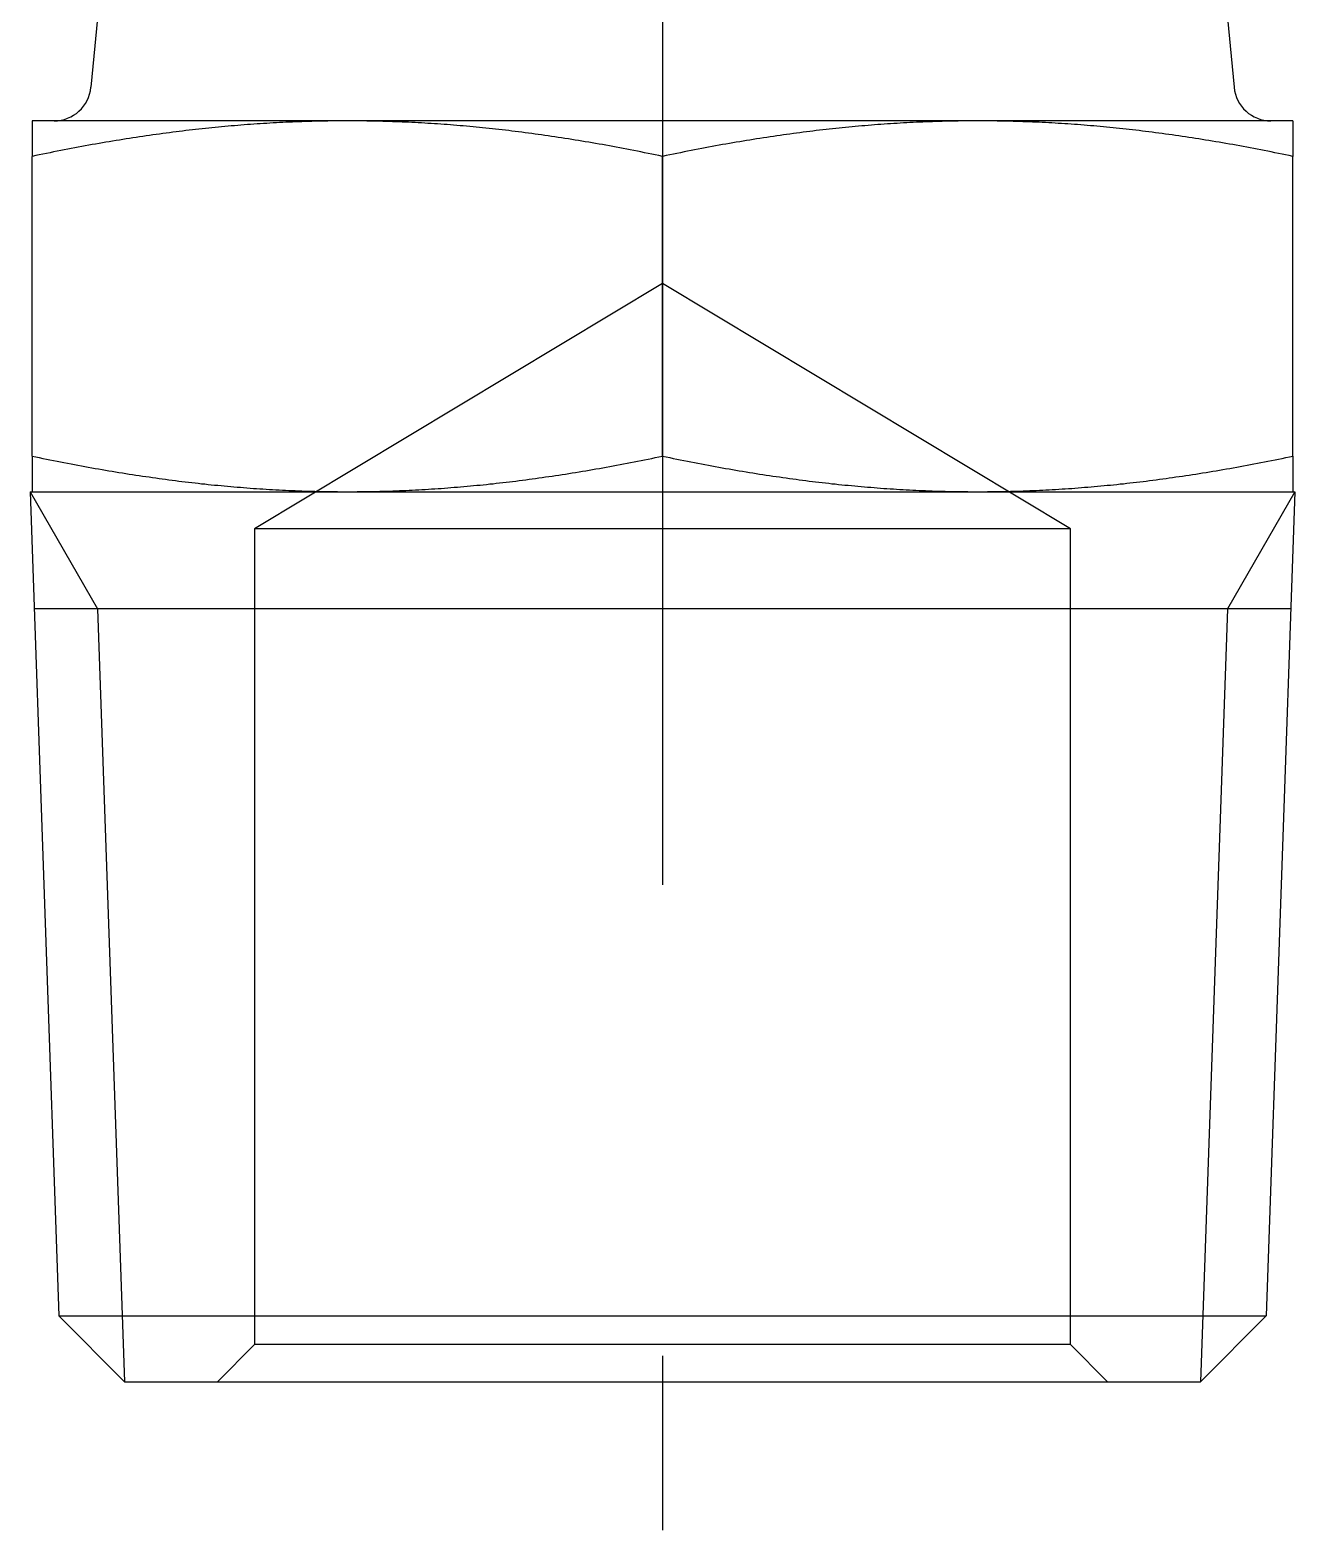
# Model space of a CAD drawing. Extents: x -42 to 69, y -46 to 10.
# Drawn here: x 48.74 to 65.79, y -30.3 to -10.07 of the extents above; entities that cross this region are included whole.
import ezdxf

# ---------------------------------------------------------------- set-up
doc = ezdxf.new("R2010")
doc.units = 0
doc.linetypes.add('CENTER', pattern=[50.8, 31.75, -6.35, 6.35, -6.35])
doc.linetypes.add('DASHED', pattern=[19.05, 12.7, -6.35])
doc.layers.get('0').update_dxf_attribs({"linetype": 'CONTINUOUS'})
doc.layers.add('CENTER', color=1, linetype='CENTER')

msp = doc.modelspace()

# ---------------------------------------------------------------- linework, layer by layer
at = {"color": 7, "linetype": 'CONTINUOUS'}
for p, q in [((49.764, -8.7), (49.557, -10.848)), ((64.764, -8.7), (64.97, -10.848)), ((53.014, -11.3), (48.764, -11.3)), ((48.764, -11.3), (48.764, -11.779)), ((61.514, -11.3), (53.014, -11.3)), ((65.764, -11.3), (61.514, -11.3)), ((65.764, -11.3), (65.764, -11.779)), ((48.764, -15.821), (48.764, -11.779)), ((57.264, -15.821), (57.264, -11.779)), ((65.764, -15.821), (65.764, -11.779)), ((48.764, -15.821), (48.764, -16.3)), ((65.764, -15.821), (65.764, -16.3)), ((48.736, -16.3), (53.014, -16.3)), ((48.736, -16.3), (49.124, -27.413)), ((53.014, -16.3), (61.514, -16.3)), ((61.514, -16.3), (65.792, -16.3)), ((65.792, -16.3), (65.404, -27.413)), ((65.737, -17.878), (48.791, -17.878)), ((49.124, -27.413), (65.404, -27.413)), ((50.011, -28.3), (49.124, -27.413)), ((64.517, -28.3), (65.404, -27.413)), ((50.011, -28.3), (64.517, -28.3))]:
    msp.add_line(p, q, dxfattribs=at)
at = {"color": 3, "linetype": 'DASHED'}
for p, q in [((57.264, -13.495), (51.764, -16.8)), ((62.764, -16.8), (57.264, -13.495)), ((62.764, -16.8), (51.764, -16.8)), ((51.764, -16.8), (51.764, -27.8)), ((62.764, -27.8), (62.764, -16.8)), ((51.764, -27.8), (51.264, -28.3)), ((62.764, -27.8), (51.764, -27.8)), ((63.264, -28.3), (62.764, -27.8))]:
    msp.add_line(p, q, dxfattribs=at)
at = {"color": 3, "linetype": 'CONTINUOUS'}
for p, q in [((48.736, -16.3), (49.647, -17.878)), ((65.792, -16.3), (64.881, -17.878)), ((49.647, -17.878), (50.011, -28.3)), ((64.881, -17.878), (64.517, -28.3))]:
    msp.add_line(p, q, dxfattribs=at)
at = {"color": 7}
for points in [[(53.014, -11.3, 0), (52.97, -11.3, 0), (52.926, -11.3, 0), (52.882, -11.3, 0), (52.839, -11.301, 0), (52.795, -11.301, 0), (52.751, -11.302, 0), (52.708, -11.303, 0), (52.664, -11.303, 0), (52.621, -11.304, 0), (52.577, -11.305, 0), (52.534, -11.307, 0), (52.49, -11.308, 0), (52.447, -11.309, 0), (52.403, -11.311, 0), (52.36, -11.312, 0), (52.317, -11.314, 0), (52.273, -11.316, 0), (52.23, -11.318, 0), (52.187, -11.319, 0), (52.143, -11.322, 0), (52.1, -11.324, 0), (52.057, -11.326, 0), (52.014, -11.328, 0), (51.97, -11.331, 0), (51.927, -11.334, 0), (51.884, -11.336, 0), (51.84, -11.339, 0), (51.797, -11.342, 0), (51.754, -11.345, 0), (51.71, -11.348, 0), (51.667, -11.351, 0), (51.623, -11.355, 0), (51.58, -11.358, 0), (51.537, -11.362, 0), (51.493, -11.365, 0), (51.45, -11.369, 0), (51.406, -11.373, 0), (51.363, -11.377, 0), (51.319, -11.381, 0), (51.276, -11.385, 0), (51.232, -11.389, 0), (51.188, -11.394, 0), (51.145, -11.398, 0), (51.101, -11.403, 0), (51.057, -11.407, 0), (51.013, -11.412, 0), (50.969, -11.417, 0), (50.926, -11.422, 0), (50.882, -11.427, 0), (50.837, -11.432, 0), (50.793, -11.438, 0), (50.749, -11.443, 0), (50.705, -11.449, 0), (50.661, -11.454, 0), (50.617, -11.46, 0), (50.572, -11.466, 0), (50.528, -11.472, 0), (50.483, -11.478, 0), (50.438, -11.484, 0), (50.394, -11.49, 0), (50.349, -11.496, 0), (50.304, -11.503, 0), (50.259, -11.509, 0), (50.214, -11.516, 0), (50.169, -11.523, 0), (50.124, -11.53, 0), (50.078, -11.537, 0), (50.033, -11.544, 0), (49.988, -11.551, 0), (49.942, -11.559, 0), (49.896, -11.566, 0), (49.85, -11.574, 0), (49.805, -11.581, 0), (49.759, -11.589, 0), (49.712, -11.597, 0), (49.666, -11.605, 0), (49.62, -11.613, 0), (49.574, -11.621, 0), (49.527, -11.63, 0), (49.48, -11.638, 0), (49.434, -11.646, 0), (49.386, -11.655, 0), (49.34, -11.664, 0), (49.292, -11.673, 0), (49.245, -11.682, 0), (49.197, -11.691, 0), (49.15, -11.7, 0), (49.102, -11.71, 0), (49.054, -11.719, 0), (49.006, -11.729, 0), (48.958, -11.739, 0), (48.91, -11.748, 0), (48.861, -11.758, 0), (48.813, -11.768, 0), (48.764, -11.779, 0)], [(57.264, -11.779, 0), (57.215, -11.768, 0), (57.166, -11.758, 0), (57.118, -11.748, 0), (57.07, -11.739, 0), (57.022, -11.729, 0), (56.973, -11.719, 0), (56.926, -11.71, 0), (56.878, -11.7, 0), (56.83, -11.691, 0), (56.783, -11.682, 0), (56.735, -11.673, 0), (56.688, -11.664, 0), (56.641, -11.655, 0), (56.594, -11.646, 0), (56.547, -11.638, 0), (56.501, -11.63, 0), (56.454, -11.621, 0), (56.408, -11.613, 0), (56.361, -11.605, 0), (56.315, -11.597, 0), (56.269, -11.589, 0), (56.223, -11.581, 0), (56.177, -11.574, 0), (56.131, -11.566, 0), (56.086, -11.559, 0), (56.04, -11.551, 0), (55.995, -11.544, 0), (55.949, -11.537, 0), (55.904, -11.53, 0), (55.859, -11.523, 0), (55.814, -11.516, 0), (55.769, -11.509, 0), (55.724, -11.503, 0), (55.679, -11.496, 0), (55.634, -11.49, 0), (55.589, -11.484, 0), (55.545, -11.478, 0), (55.5, -11.472, 0), (55.456, -11.466, 0), (55.411, -11.46, 0), (55.367, -11.454, 0), (55.323, -11.449, 0), (55.278, -11.443, 0), (55.234, -11.438, 0), (55.19, -11.432, 0), (55.146, -11.427, 0), (55.102, -11.422, 0), (55.058, -11.417, 0), (55.014, -11.412, 0), (54.971, -11.407, 0), (54.927, -11.403, 0), (54.883, -11.398, 0), (54.839, -11.394, 0), (54.796, -11.389, 0), (54.752, -11.385, 0), (54.709, -11.381, 0), (54.665, -11.377, 0), (54.621, -11.373, 0), (54.578, -11.369, 0), (54.534, -11.365, 0), (54.491, -11.362, 0), (54.448, -11.358, 0), (54.404, -11.355, 0), (54.361, -11.351, 0), (54.318, -11.348, 0), (54.274, -11.345, 0), (54.231, -11.342, 0), (54.188, -11.339, 0), (54.144, -11.336, 0), (54.101, -11.334, 0), (54.058, -11.331, 0), (54.014, -11.328, 0), (53.971, -11.326, 0), (53.928, -11.324, 0), (53.884, -11.322, 0), (53.841, -11.319, 0), (53.798, -11.318, 0), (53.754, -11.316, 0), (53.711, -11.314, 0), (53.668, -11.312, 0), (53.624, -11.311, 0), (53.581, -11.309, 0), (53.538, -11.308, 0), (53.494, -11.307, 0), (53.451, -11.305, 0), (53.407, -11.304, 0), (53.364, -11.303, 0), (53.32, -11.303, 0), (53.276, -11.302, 0), (53.233, -11.301, 0), (53.189, -11.301, 0), (53.145, -11.3, 0), (53.102, -11.3, 0), (53.058, -11.3, 0), (53.014, -11.3, 0)], [(61.514, -11.3, 0), (61.47, -11.3, 0), (61.426, -11.3, 0), (61.382, -11.3, 0), (61.339, -11.301, 0), (61.295, -11.301, 0), (61.251, -11.302, 0), (61.208, -11.303, 0), (61.164, -11.303, 0), (61.121, -11.304, 0), (61.077, -11.305, 0), (61.034, -11.307, 0), (60.99, -11.308, 0), (60.947, -11.309, 0), (60.903, -11.311, 0), (60.86, -11.312, 0), (60.817, -11.314, 0), (60.773, -11.316, 0), (60.73, -11.318, 0), (60.687, -11.319, 0), (60.643, -11.322, 0), (60.6, -11.324, 0), (60.557, -11.326, 0), (60.514, -11.328, 0), (60.47, -11.331, 0), (60.427, -11.334, 0), (60.384, -11.336, 0), (60.34, -11.339, 0), (60.297, -11.342, 0), (60.254, -11.345, 0), (60.21, -11.348, 0), (60.167, -11.351, 0), (60.123, -11.355, 0), (60.08, -11.358, 0), (60.037, -11.362, 0), (59.993, -11.365, 0), (59.95, -11.369, 0), (59.906, -11.373, 0), (59.863, -11.377, 0), (59.819, -11.381, 0), (59.776, -11.385, 0), (59.732, -11.389, 0), (59.688, -11.394, 0), (59.645, -11.398, 0), (59.601, -11.403, 0), (59.557, -11.407, 0), (59.513, -11.412, 0), (59.469, -11.417, 0), (59.426, -11.422, 0), (59.382, -11.427, 0), (59.337, -11.432, 0), (59.293, -11.438, 0), (59.249, -11.443, 0), (59.205, -11.449, 0), (59.161, -11.454, 0), (59.117, -11.46, 0), (59.072, -11.466, 0), (59.028, -11.472, 0), (58.983, -11.478, 0), (58.938, -11.484, 0), (58.894, -11.49, 0), (58.849, -11.496, 0), (58.804, -11.503, 0), (58.759, -11.509, 0), (58.714, -11.516, 0), (58.669, -11.523, 0), (58.624, -11.53, 0), (58.578, -11.537, 0), (58.533, -11.544, 0), (58.488, -11.551, 0), (58.442, -11.559, 0), (58.396, -11.566, 0), (58.35, -11.574, 0), (58.305, -11.581, 0), (58.259, -11.589, 0), (58.212, -11.597, 0), (58.166, -11.605, 0), (58.12, -11.613, 0), (58.074, -11.621, 0), (58.027, -11.63, 0), (57.98, -11.638, 0), (57.934, -11.646, 0), (57.886, -11.655, 0), (57.84, -11.664, 0), (57.792, -11.673, 0), (57.745, -11.682, 0), (57.697, -11.691, 0), (57.65, -11.7, 0), (57.602, -11.71, 0), (57.554, -11.719, 0), (57.506, -11.729, 0), (57.458, -11.739, 0), (57.41, -11.748, 0), (57.361, -11.758, 0), (57.313, -11.768, 0), (57.264, -11.779, 0)], [(65.764, -11.779, 0), (65.715, -11.768, 0), (65.666, -11.758, 0), (65.618, -11.748, 0), (65.57, -11.739, 0), (65.522, -11.729, 0), (65.473, -11.719, 0), (65.426, -11.71, 0), (65.378, -11.7, 0), (65.33, -11.691, 0), (65.283, -11.682, 0), (65.235, -11.673, 0), (65.188, -11.664, 0), (65.141, -11.655, 0), (65.094, -11.646, 0), (65.047, -11.638, 0), (65.001, -11.63, 0), (64.954, -11.621, 0), (64.908, -11.613, 0), (64.861, -11.605, 0), (64.815, -11.597, 0), (64.769, -11.589, 0), (64.723, -11.581, 0), (64.677, -11.574, 0), (64.631, -11.566, 0), (64.586, -11.559, 0), (64.54, -11.551, 0), (64.495, -11.544, 0), (64.449, -11.537, 0), (64.404, -11.53, 0), (64.359, -11.523, 0), (64.314, -11.516, 0), (64.269, -11.509, 0), (64.224, -11.503, 0), (64.179, -11.496, 0), (64.134, -11.49, 0), (64.089, -11.484, 0), (64.045, -11.478, 0), (64, -11.472, 0), (63.956, -11.466, 0), (63.911, -11.46, 0), (63.867, -11.454, 0), (63.823, -11.449, 0), (63.778, -11.443, 0), (63.734, -11.438, 0), (63.69, -11.432, 0), (63.646, -11.427, 0), (63.602, -11.422, 0), (63.558, -11.417, 0), (63.514, -11.412, 0), (63.471, -11.407, 0), (63.427, -11.403, 0), (63.383, -11.398, 0), (63.339, -11.394, 0), (63.296, -11.389, 0), (63.252, -11.385, 0), (63.209, -11.381, 0), (63.165, -11.377, 0), (63.121, -11.373, 0), (63.078, -11.369, 0), (63.034, -11.365, 0), (62.991, -11.362, 0), (62.948, -11.358, 0), (62.904, -11.355, 0), (62.861, -11.351, 0), (62.818, -11.348, 0), (62.774, -11.345, 0), (62.731, -11.342, 0), (62.688, -11.339, 0), (62.644, -11.336, 0), (62.601, -11.334, 0), (62.558, -11.331, 0), (62.514, -11.328, 0), (62.471, -11.326, 0), (62.428, -11.324, 0), (62.384, -11.322, 0), (62.341, -11.319, 0), (62.298, -11.318, 0), (62.254, -11.316, 0), (62.211, -11.314, 0), (62.168, -11.312, 0), (62.124, -11.311, 0), (62.081, -11.309, 0), (62.038, -11.308, 0), (61.994, -11.307, 0), (61.951, -11.305, 0), (61.907, -11.304, 0), (61.864, -11.303, 0), (61.82, -11.303, 0), (61.776, -11.302, 0), (61.733, -11.301, 0), (61.689, -11.301, 0), (61.645, -11.3, 0), (61.602, -11.3, 0), (61.558, -11.3, 0), (61.514, -11.3, 0)], [(48.764, -15.821, 0), (48.812, -15.832, 0), (48.861, -15.841, 0), (48.909, -15.851, 0), (48.957, -15.861, 0), (49.004, -15.871, 0), (49.052, -15.88, 0), (49.1, -15.89, 0), (49.147, -15.899, 0), (49.194, -15.908, 0), (49.242, -15.917, 0), (49.289, -15.926, 0), (49.336, -15.935, 0), (49.382, -15.944, 0), (49.429, -15.953, 0), (49.476, -15.961, 0), (49.522, -15.97, 0), (49.568, -15.978, 0), (49.615, -15.986, 0), (49.661, -15.994, 0), (49.707, -16.002, 0), (49.753, -16.01, 0), (49.798, -16.018, 0), (49.844, -16.025, 0), (49.89, -16.033, 0), (49.935, -16.04, 0), (49.981, -16.048, 0), (50.026, -16.055, 0), (50.071, -16.062, 0), (50.116, -16.069, 0), (50.161, -16.076, 0), (50.206, -16.083, 0), (50.251, -16.089, 0), (50.296, -16.096, 0), (50.341, -16.102, 0), (50.386, -16.109, 0), (50.43, -16.115, 0), (50.475, -16.121, 0), (50.519, -16.127, 0), (50.564, -16.133, 0), (50.608, -16.139, 0), (50.653, -16.145, 0), (50.697, -16.15, 0), (50.741, -16.156, 0), (50.785, -16.161, 0), (50.829, -16.167, 0), (50.873, -16.172, 0), (50.917, -16.177, 0), (50.961, -16.182, 0), (51.005, -16.187, 0), (51.049, -16.192, 0), (51.093, -16.196, 0), (51.136, -16.201, 0), (51.18, -16.206, 0), (51.224, -16.21, 0), (51.268, -16.214, 0), (51.311, -16.218, 0), (51.355, -16.222, 0), (51.398, -16.226, 0), (51.442, -16.23, 0), (51.486, -16.234, 0), (51.529, -16.238, 0), (51.573, -16.241, 0), (51.616, -16.245, 0), (51.66, -16.248, 0), (51.703, -16.251, 0), (51.747, -16.255, 0), (51.79, -16.258, 0), (51.834, -16.261, 0), (51.877, -16.263, 0), (51.92, -16.266, 0), (51.964, -16.269, 0), (52.007, -16.271, 0), (52.051, -16.274, 0), (52.094, -16.276, 0), (52.138, -16.278, 0), (52.181, -16.28, 0), (52.225, -16.282, 0), (52.269, -16.284, 0), (52.312, -16.286, 0), (52.356, -16.288, 0), (52.399, -16.289, 0), (52.443, -16.291, 0), (52.487, -16.292, 0), (52.53, -16.293, 0), (52.574, -16.294, 0), (52.618, -16.296, 0), (52.662, -16.297, 0), (52.706, -16.297, 0), (52.749, -16.298, 0), (52.793, -16.299, 0), (52.837, -16.299, 0), (52.881, -16.299, 0), (52.925, -16.3, 0), (52.97, -16.3, 0), (53.014, -16.3, 0)], [(53.014, -16.3, 0), (53.058, -16.3, 0), (53.102, -16.3, 0), (53.146, -16.299, 0), (53.19, -16.299, 0), (53.234, -16.299, 0), (53.278, -16.298, 0), (53.322, -16.297, 0), (53.366, -16.297, 0), (53.41, -16.296, 0), (53.454, -16.294, 0), (53.498, -16.293, 0), (53.541, -16.292, 0), (53.585, -16.291, 0), (53.629, -16.289, 0), (53.672, -16.288, 0), (53.716, -16.286, 0), (53.759, -16.284, 0), (53.803, -16.282, 0), (53.846, -16.28, 0), (53.89, -16.278, 0), (53.933, -16.276, 0), (53.977, -16.274, 0), (54.02, -16.271, 0), (54.064, -16.269, 0), (54.107, -16.266, 0), (54.151, -16.263, 0), (54.194, -16.261, 0), (54.238, -16.258, 0), (54.281, -16.255, 0), (54.325, -16.251, 0), (54.368, -16.248, 0), (54.412, -16.245, 0), (54.455, -16.241, 0), (54.499, -16.238, 0), (54.542, -16.234, 0), (54.586, -16.23, 0), (54.629, -16.226, 0), (54.673, -16.222, 0), (54.717, -16.218, 0), (54.76, -16.214, 0), (54.804, -16.21, 0), (54.847, -16.206, 0), (54.891, -16.201, 0), (54.935, -16.196, 0), (54.979, -16.192, 0), (55.023, -16.187, 0), (55.067, -16.182, 0), (55.111, -16.177, 0), (55.154, -16.172, 0), (55.199, -16.167, 0), (55.243, -16.161, 0), (55.287, -16.156, 0), (55.331, -16.15, 0), (55.375, -16.145, 0), (55.419, -16.139, 0), (55.464, -16.133, 0), (55.508, -16.127, 0), (55.553, -16.121, 0), (55.597, -16.115, 0), (55.642, -16.109, 0), (55.687, -16.102, 0), (55.731, -16.096, 0), (55.776, -16.089, 0), (55.821, -16.083, 0), (55.866, -16.076, 0), (55.911, -16.069, 0), (55.956, -16.062, 0), (56.002, -16.055, 0), (56.047, -16.048, 0), (56.093, -16.04, 0), (56.138, -16.033, 0), (56.184, -16.025, 0), (56.229, -16.018, 0), (56.275, -16.01, 0), (56.321, -16.002, 0), (56.367, -15.994, 0), (56.413, -15.986, 0), (56.459, -15.978, 0), (56.506, -15.97, 0), (56.552, -15.961, 0), (56.599, -15.953, 0), (56.645, -15.944, 0), (56.692, -15.935, 0), (56.739, -15.926, 0), (56.786, -15.917, 0), (56.833, -15.908, 0), (56.881, -15.899, 0), (56.928, -15.89, 0), (56.976, -15.88, 0), (57.023, -15.871, 0), (57.071, -15.861, 0), (57.119, -15.851, 0), (57.167, -15.841, 0), (57.215, -15.832, 0), (57.264, -15.821, 0)], [(57.264, -15.821, 0), (57.312, -15.832, 0), (57.361, -15.841, 0), (57.409, -15.851, 0), (57.457, -15.861, 0), (57.504, -15.871, 0), (57.552, -15.88, 0), (57.6, -15.89, 0), (57.647, -15.899, 0), (57.694, -15.908, 0), (57.742, -15.917, 0), (57.789, -15.926, 0), (57.836, -15.935, 0), (57.882, -15.944, 0), (57.929, -15.953, 0), (57.976, -15.961, 0), (58.022, -15.97, 0), (58.068, -15.978, 0), (58.115, -15.986, 0), (58.161, -15.994, 0), (58.207, -16.002, 0), (58.253, -16.01, 0), (58.298, -16.018, 0), (58.344, -16.025, 0), (58.39, -16.033, 0), (58.435, -16.04, 0), (58.481, -16.048, 0), (58.526, -16.055, 0), (58.571, -16.062, 0), (58.616, -16.069, 0), (58.661, -16.076, 0), (58.706, -16.083, 0), (58.751, -16.089, 0), (58.796, -16.096, 0), (58.841, -16.102, 0), (58.886, -16.109, 0), (58.93, -16.115, 0), (58.975, -16.121, 0), (59.019, -16.127, 0), (59.064, -16.133, 0), (59.108, -16.139, 0), (59.153, -16.145, 0), (59.197, -16.15, 0), (59.241, -16.156, 0), (59.285, -16.161, 0), (59.329, -16.167, 0), (59.373, -16.172, 0), (59.417, -16.177, 0), (59.461, -16.182, 0), (59.505, -16.187, 0), (59.549, -16.192, 0), (59.593, -16.196, 0), (59.636, -16.201, 0), (59.68, -16.206, 0), (59.724, -16.21, 0), (59.768, -16.214, 0), (59.811, -16.218, 0), (59.855, -16.222, 0), (59.898, -16.226, 0), (59.942, -16.23, 0), (59.986, -16.234, 0), (60.029, -16.238, 0), (60.073, -16.241, 0), (60.116, -16.245, 0), (60.16, -16.248, 0), (60.203, -16.251, 0), (60.247, -16.255, 0), (60.29, -16.258, 0), (60.334, -16.261, 0), (60.377, -16.263, 0), (60.42, -16.266, 0), (60.464, -16.269, 0), (60.507, -16.271, 0), (60.551, -16.274, 0), (60.594, -16.276, 0), (60.638, -16.278, 0), (60.681, -16.28, 0), (60.725, -16.282, 0), (60.769, -16.284, 0), (60.812, -16.286, 0), (60.856, -16.288, 0), (60.899, -16.289, 0), (60.943, -16.291, 0), (60.987, -16.292, 0), (61.03, -16.293, 0), (61.074, -16.294, 0), (61.118, -16.296, 0), (61.162, -16.297, 0), (61.206, -16.297, 0), (61.249, -16.298, 0), (61.293, -16.299, 0), (61.337, -16.299, 0), (61.381, -16.299, 0), (61.425, -16.3, 0), (61.47, -16.3, 0), (61.514, -16.3, 0)], [(61.514, -16.3, 0), (61.558, -16.3, 0), (61.602, -16.3, 0), (61.646, -16.299, 0), (61.69, -16.299, 0), (61.734, -16.299, 0), (61.778, -16.298, 0), (61.822, -16.297, 0), (61.866, -16.297, 0), (61.91, -16.296, 0), (61.954, -16.294, 0), (61.998, -16.293, 0), (62.041, -16.292, 0), (62.085, -16.291, 0), (62.129, -16.289, 0), (62.172, -16.288, 0), (62.216, -16.286, 0), (62.259, -16.284, 0), (62.303, -16.282, 0), (62.346, -16.28, 0), (62.39, -16.278, 0), (62.433, -16.276, 0), (62.477, -16.274, 0), (62.52, -16.271, 0), (62.564, -16.269, 0), (62.607, -16.266, 0), (62.651, -16.263, 0), (62.694, -16.261, 0), (62.738, -16.258, 0), (62.781, -16.255, 0), (62.825, -16.251, 0), (62.868, -16.248, 0), (62.912, -16.245, 0), (62.955, -16.241, 0), (62.999, -16.238, 0), (63.042, -16.234, 0), (63.086, -16.23, 0), (63.129, -16.226, 0), (63.173, -16.222, 0), (63.217, -16.218, 0), (63.26, -16.214, 0), (63.304, -16.21, 0), (63.347, -16.206, 0), (63.391, -16.201, 0), (63.435, -16.196, 0), (63.479, -16.192, 0), (63.523, -16.187, 0), (63.567, -16.182, 0), (63.611, -16.177, 0), (63.654, -16.172, 0), (63.699, -16.167, 0), (63.743, -16.161, 0), (63.787, -16.156, 0), (63.831, -16.15, 0), (63.875, -16.145, 0), (63.919, -16.139, 0), (63.964, -16.133, 0), (64.008, -16.127, 0), (64.053, -16.121, 0), (64.097, -16.115, 0), (64.142, -16.109, 0), (64.187, -16.102, 0), (64.231, -16.096, 0), (64.276, -16.089, 0), (64.321, -16.083, 0), (64.366, -16.076, 0), (64.411, -16.069, 0), (64.456, -16.062, 0), (64.502, -16.055, 0), (64.547, -16.048, 0), (64.593, -16.04, 0), (64.638, -16.033, 0), (64.684, -16.025, 0), (64.729, -16.018, 0), (64.775, -16.01, 0), (64.821, -16.002, 0), (64.867, -15.994, 0), (64.913, -15.986, 0), (64.959, -15.978, 0), (65.006, -15.97, 0), (65.052, -15.961, 0), (65.099, -15.953, 0), (65.145, -15.944, 0), (65.192, -15.935, 0), (65.239, -15.926, 0), (65.286, -15.917, 0), (65.333, -15.908, 0), (65.381, -15.899, 0), (65.428, -15.89, 0), (65.476, -15.88, 0), (65.523, -15.871, 0), (65.571, -15.861, 0), (65.619, -15.851, 0), (65.667, -15.841, 0), (65.716, -15.832, 0), (65.764, -15.821, 0)]]:
    msp.add_polyline3d(points, dxfattribs=at)
at = {"color": 7, "linetype": 'CONTINUOUS'}
for centre, start, end in [((49.06, -10.8), 270, 354.5077), ((65.468, -10.8), 185.4923, 270)]:
    msp.add_arc(centre, 0.5, start, end, dxfattribs=at)
at = {"layer": 'CENTER', "color": 1, "linetype": 'CENTER'}
msp.add_line((57.264, 10.15), (57.264, -30.3), dxfattribs=at)

doc.saveas('drawing.dxf')
